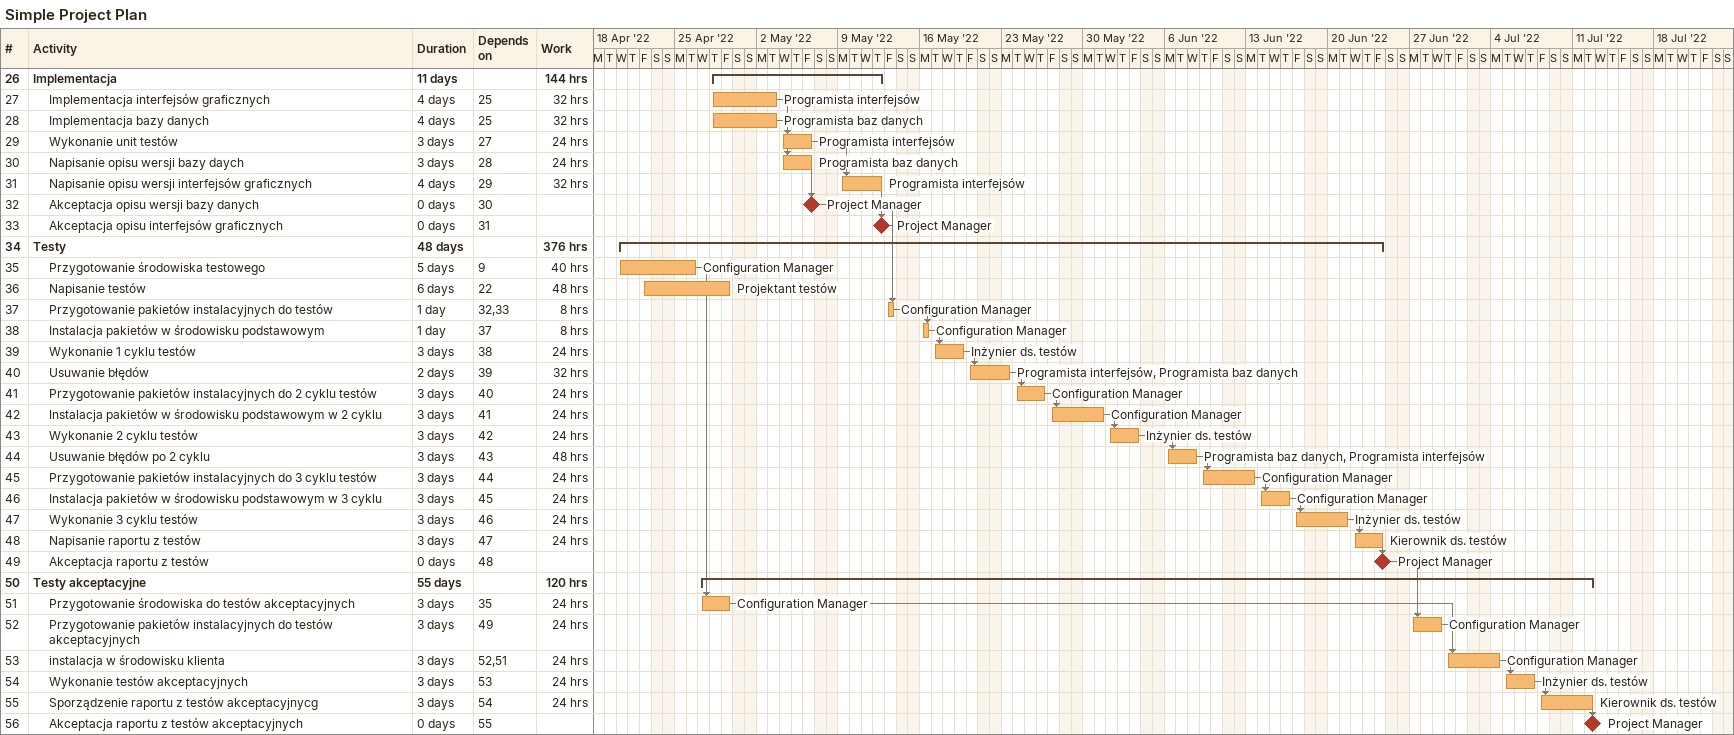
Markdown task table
Simple Project Plan

| ID | Level | Task | Duration | Start | Finish | Predecessors | Resources | Work (h) |
|---|---|---|---|---|---|---|---|---|
| 26 | 1 | **Implementacja** | 11d | 2022-04-28 | 2022-05-12 |  |  | 144 |
| 27 | 2 | Implementacja interfejsów graficznych | 4d | 2022-04-28 | 2022-05-03 | 25 | Programista interfejsów | 32 |
| 28 | 2 | Implementacja bazy danych | 4d | 2022-04-28 | 2022-05-03 | 25 | Programista baz danych | 32 |
| 29 | 2 | Wykonanie unit testów | 3d | 2022-05-04 | 2022-05-06 | 27 | Programista interfejsów | 24 |
| 30 | 2 | Napisanie opisu wersji bazy daych | 3d | 2022-05-04 | 2022-05-06 | 28 | Programista baz danych | 24 |
| 31 | 2 | Napisanie opisu wersji interfejsów graficznych | 4d | 2022-05-09 | 2022-05-12 | 29 | Programista interfejsów | 32 |
| 32 | 2 | Akceptacja opisu wersji bazy danych | 0d | 2022-05-06 | 2022-05-06 | 30 | Project Manager |  |
| 33 | 2 | Akceptacja opisu interfejsów graficznych | 0d | 2022-05-12 | 2022-05-12 | 31 | Project Manager |  |
| 34 | 1 | **Testy** | 48d | 2022-04-20 | 2022-06-24 |  |  | 376 |
| 35 | 2 | Przygotowanie środowiska testowego | 5d | 2022-04-20 | 2022-04-26 | 9 | Configuration Manager | 40 |
| 36 | 2 | Napisanie testów | 6d | 2022-04-22 | 2022-04-29 | 22 | Projektant testów | 48 |
| 37 | 2 | Przygotowanie pakietów instalacyjnych do testów | 1d | 2022-05-13 | 2022-05-13 | 32, 33 | Configuration Manager | 8 |
| 38 | 2 | Instalacja pakietów w środowisku podstawowym | 1d | 2022-05-16 | 2022-05-16 | 37 | Configuration Manager | 8 |
| 39 | 2 | Wykonanie 1 cyklu testów | 3d | 2022-05-17 | 2022-05-19 | 38 | Inżynier ds. testów | 24 |
| 40 | 2 | Usuwanie błędów | 2d | 2022-05-20 | 2022-05-23 | 39 | Programista interfejsów, Programista baz danych | 32 |
| 41 | 2 | Przygotowanie pakietów instalacyjnych do 2 cyklu testów | 3d | 2022-05-24 | 2022-05-26 | 40 | Configuration Manager | 24 |
| 42 | 2 | Instalacja pakietów w środowisku podstawowym w 2 cyklu | 3d | 2022-05-27 | 2022-05-31 | 41 | Configuration Manager | 24 |
| 43 | 2 | Wykonanie 2 cyklu testów | 3d | 2022-06-01 | 2022-06-03 | 42 | Inżynier ds. testów | 24 |
| 44 | 2 | Usuwanie błędów po 2 cyklu | 3d | 2022-06-06 | 2022-06-08 | 43 | Programista baz danych, Programista interfejsów | 48 |
| 45 | 2 | Przygotowanie pakietów instalacyjnych do 3 cyklu testów | 3d | 2022-06-09 | 2022-06-13 | 44 | Configuration Manager | 24 |
| 46 | 2 | Instalacja pakietów w środowisku podstawowym w 3 cyklu | 3d | 2022-06-14 | 2022-06-16 | 45 | Configuration Manager | 24 |
| 47 | 2 | Wykonanie 3 cyklu testów | 3d | 2022-06-17 | 2022-06-21 | 46 | Inżynier ds. testów | 24 |
| 48 | 2 | Napisanie raportu z testów | 3d | 2022-06-22 | 2022-06-24 | 47 | Kierownik ds. testów | 24 |
| 49 | 2 | Akceptacja raportu z testów | 0d | 2022-06-24 | 2022-06-24 | 48 | Project Manager |  |
| 50 | 1 | **Testy akceptacyjne** | 55d | 2022-04-27 | 2022-07-12 |  |  | 120 |
| 51 | 2 | Przygotowanie środowiska do testów akceptacyjnych | 3d | 2022-04-27 | 2022-04-29 | 35 | Configuration Manager | 24 |
| 52 | 2 | Przygotowanie pakietów instalacyjnych do testów akceptacyjnych | 3d | 2022-06-27 | 2022-06-29 | 49 | Configuration Manager | 24 |
| 53 | 2 | instalacja w środowisku klienta | 3d | 2022-06-30 | 2022-07-04 | 52, 51 | Configuration Manager | 24 |
| 54 | 2 | Wykonanie testów akceptacyjnych | 3d | 2022-07-05 | 2022-07-07 | 53 | Inżynier ds. testów | 24 |
| 55 | 2 | Sporządzenie raportu z testów akceptacyjnycg | 3d | 2022-07-08 | 2022-07-12 | 54 | Kierownik ds. testów | 24 |
| 56 | 2 | Akceptacja raportu z testów akceptacyjnych | 0d | 2022-07-12 | 2022-07-12 | 55 | Project Manager |  |
